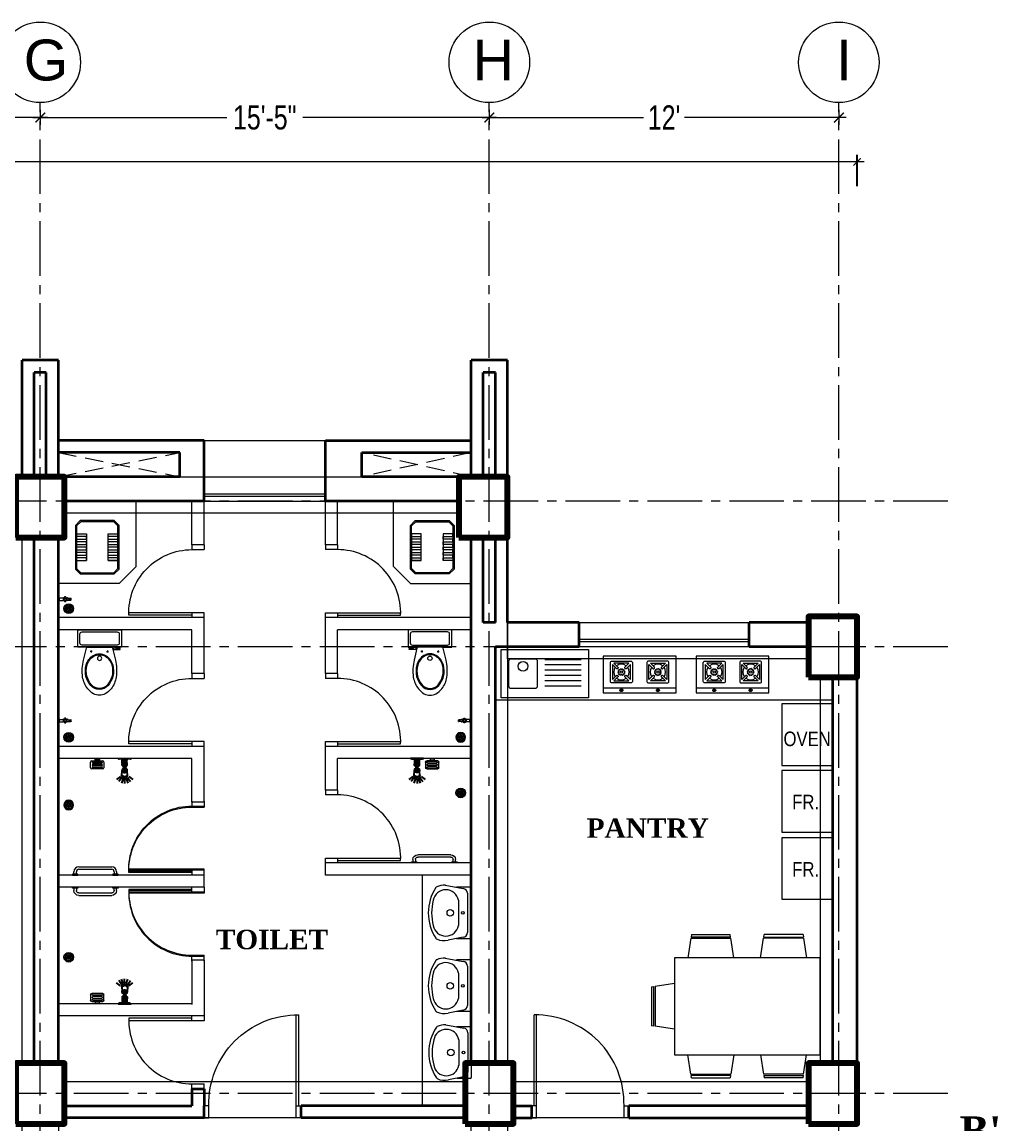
# Model space of a CAD drawing. Header units: feet. Extents: x 25261344 to 25389498, y 30010528 to 30074588.
# Drawn here: x 25381617.7 to 25382019.7, y 30072579.2 to 30073033 of the extents above; entities that cross this region are included whole.
import ezdxf

# ---------------------------------------------------------------- set-up
doc = ezdxf.new("R2010")
doc.units = ezdxf.units.FT
doc.header["$LTSCALE"] = 30
doc.header["$MEASUREMENT"] = 0
doc.header["$PDMODE"] = 32
doc.header["$PDSIZE"] = 15
doc.linetypes.add('CENTER2', pattern=[1.125, 0.75, -0.125, 0.125, -0.125])
doc.linetypes.add('HIDDEN', pattern=[0.375, 0.25, -0.125])
doc.layers.get('0').update_dxf_attribs({"lineweight": 5})
for name, color, linetype, lineweight in [('Column', 1, 'Continuous', 80), ('Dim-1', 7, 'Continuous', 9), ('Door', 32, 'Continuous', 5), ('FIX', 8, 'Continuous', 13), ('Furnitures', 251, 'Continuous', 9), ('GRADE BEAM', 2, 'Continuous', 20), ('grid text', 252, 'CENTER2', 9), ('line 2', 7, 'Continuous', 13), ('LINTEL', 4, 'HIDDEN', 0), ('s. Fixture', 118, 'Continuous', 9), ('TEXT', 7, 'Continuous', 18), ('TOLFIX', 8, 'Continuous', 5), ('WALL', 7, 'Continuous', 35), ('WIN', 142, 'Continuous', 20)]:
    doc.layers.add(name, color=color, linetype=linetype, lineweight=lineweight)
doc.styles.add('RomanS', font='swissl.ttf')
doc.styles.get("Standard").update_dxf_attribs({"font": 'timesbd.ttf'})
doc.styles.add('SWIS_LT', font='swisscl.ttf')
doc.dimstyles.new('dim-02', dxfattribs={"dimtxt": 8, "dimasz": 3, "dimexe": 3, "dimexo": 3, "dimgap": 2, "dimtad": 0, "dimdec": 0, "dimzin": 0, "dimdsep": 46, "dimlunit": 4, "dimtxsty": 'SWIS_LT', "dimblk": 'ARCHTICK', "dimcen": 2, "dimdle": 3, "dimclrd": 256, "dimclre": 256, "dimclrt": 256, "dimadec": 0, "dimazin": 0, "dimtfac": 1, "dimtdec": 0, "dimtix": 1, "dimtmove": 0, "dimatfit": 3, "dimfxl": 0, "dimfrac": 2, "dimtolj": 1, "dimtzin": 1, "dimlwd": -1, "dimarcsym": 0})

# ---------------------------------------------------------------- blocks, each defined once
blk = doc.blocks.new('FG')
at = {"layer": 'Door'}
for p, q in [((-2, -5), (-2, -42.39)), ((-1, -5), (-1, -42.39))]:
    blk.add_line(p, q, dxfattribs=at)
for points in [[(-40, 0), (-38, 0), (-38, -5), (-40, -5)], [(0, 0), (-2, 0), (-2, -5), (0, -5)]]:
    blk.add_lwpolyline(points, dxfattribs=at)
blk.add_arc((-1.44, -5.83), 36.57, 178.7054, 270.6905, dxfattribs=at)
blk = doc.blocks.new('burner 2')
blk.add_line((-15, -13), (15, -13))
at = {"linetype": 'Continuous'}
for p, q in [((-7.81, -13.71), (-7.43, -14.37)), ((-7.57, -13.63), (-7.19, -14.29)), ((7.19, -13.71), (7.57, -14.37)), ((7.43, -13.63), (7.81, -14.29))]:
    blk.add_line(p, q, dxfattribs=at)
blk.add_lwpolyline([(15, 0), (-15, 0), (-15, -15), (15, -15)], close=True)
for points in [[(-12, -10.39), (-12, -2.61, -0.414214), (-11.39, -2), (-3.61, -2, -0.414214), (-3, -2.61), (-3, -10.39, -0.414214), (-3.61, -11), (-11.39, -11, -0.414214)], [(-11.18, -3.4), (-11.18, -9.6), (-9.52, -7.94, -0.414214), (-9.06, -7.94), (-8.94, -8.06, -0.414214), (-8.94, -8.52), (-10.6, -10.18), (-4.4, -10.18), (-6.06, -8.52, -0.414214), (-6.06, -8.06), (-5.94, -7.94, -0.414214), (-5.48, -7.94), (-3.82, -9.6), (-3.82, -3.4), (-5.48, -5.06, -0.414214), (-5.94, -5.06), (-6.06, -4.94, -0.414214), (-6.06, -4.48), (-4.4, -2.82), (-10.6, -2.82), (-8.94, -4.48, -0.414214), (-8.94, -4.94), (-9.06, -5.06, -0.414214), (-9.52, -5.06)], [(12, -10.38), (12, -2.61, 0.414214), (11.39, -2), (3.61, -2, 0.414214), (3, -2.61), (3, -10.38, 0.414214), (3.61, -11), (11.39, -11, 0.414214)], [(11.18, -3.39), (11.18, -9.6), (9.52, -7.94, 0.414214), (9.06, -7.94), (8.94, -8.06, 0.414214), (8.94, -8.52), (10.6, -10.18), (4.4, -10.18), (6.06, -8.52, 0.414214), (6.06, -8.06), (5.94, -7.94, 0.414214), (5.48, -7.94), (3.82, -9.6), (3.82, -3.39), (5.48, -5.05, 0.414214), (5.94, -5.05), (6.06, -4.94, 0.414214), (6.06, -4.48), (4.4, -2.81), (10.6, -2.81), (8.94, -4.48, 0.414214), (8.94, -4.94), (9.06, -5.05, 0.414214), (9.52, -5.05)], [(-7.91, -5.14, -0.029973), (-7.74, -5.1, 0.921201), (-7.17, -5.12, -0.029973), (-7.01, -5.17, 0.921201), (-6.52, -5.47, -0.029973), (-6.41, -5.59, 0.921201), (-6.14, -6.09, -0.029973), (-6.1, -6.26, 0.921201), (-6.12, -6.83, -0.029973), (-6.17, -6.99, 0.921201), (-6.47, -7.48, -0.029973), (-6.59, -7.59, 0.921201), (-7.09, -7.86, -0.029973), (-7.26, -7.9, 0.921201), (-7.83, -7.88, -0.029973), (-7.99, -7.83, 0.921201), (-8.48, -7.53, -0.029973), (-8.59, -7.41, 0.921201), (-8.86, -6.91, -0.029973), (-8.9, -6.74, 0.921201), (-8.88, -6.17, -0.029973), (-8.83, -6.01, 0.921201), (-8.53, -5.52, -0.029973), (-8.41, -5.41, 0.921201)], [(7.91, -5.13, 0.029973), (7.74, -5.09, -0.921201), (7.17, -5.11, 0.029973), (7.01, -5.16, -0.921201), (6.52, -5.46, 0.029973), (6.41, -5.59, -0.921201), (6.14, -6.09, 0.029973), (6.1, -6.26, -0.921201), (6.12, -6.83, 0.029973), (6.17, -6.99, -0.921201), (6.47, -7.48, 0.029973), (6.59, -7.59, -0.921201), (7.09, -7.86, 0.029973), (7.26, -7.9, -0.921201), (7.83, -7.88, 0.029973), (7.99, -7.83, -0.921201), (8.48, -7.53, 0.029973), (8.59, -7.41, -0.921201), (8.86, -6.9, 0.029973), (8.9, -6.74, -0.921201), (8.88, -6.17, 0.029973), (8.83, -6, -0.921201), (8.53, -5.52, 0.029973), (8.41, -5.4, -0.921201)]]:
    blk.add_lwpolyline(points, format="xyb", close=True)
for centre in [(-7.51, -6.53), (7.51, -6.53)]:
    blk.add_circle(centre, 0.489)
for centre, start, end in [((-7.5, -6.5), 142.3105, 217.6895), ((-7.5, -6.5), 52.3105, 127.6895), ((-7.5, -6.5), 322.3105, 37.6895), ((7.5, -6.5), 142.3105, 217.6895), ((7.5, -6.5), 52.3105, 127.6895), ((7.5, -6.5), 322.3105, 37.6895), ((-7.5, -6.5), 232.3105, 307.6895), ((7.5, -6.5), 232.3105, 307.6895)]:
    blk.add_arc(centre, 3.21, start, end)
for centre, start_param, end_param in [((-7.5, -14), 4.85292, 5.389134), ((-7.5, -14), 1.711327, 2.247541), ((7.5, -14), 4.85292, 5.389134), ((7.5, -14), 1.711327, 2.247541)]:
    blk.add_ellipse(centre, major_axis=(-0.5, 0), ratio=0.75, start_param=start_param, end_param=end_param, dxfattribs=at)
for points in [[(-6.88, -14), (-6.88, -13.93), (-6.89, -13.87), (-6.95, -13.75), (-7, -13.69), (-7.18, -13.55), (-7.35, -13.49), (-7.7, -13.51), (-7.87, -13.57), (-8.05, -13.75), (-8.1, -13.83), (-8.13, -14), (-8.12, -14.08), (-8.07, -14.22), (-8.02, -14.28), (-7.85, -14.44), (-7.68, -14.5), (-7.36, -14.5), (-7.21, -14.46), (-6.98, -14.3), (-6.89, -14.18), (-6.88, -14.03), (-6.88, -14.01), (-6.88, -14)], [(8.13, -14), (8.13, -13.93), (8.11, -13.87), (8.05, -13.75), (8, -13.69), (7.82, -13.55), (7.65, -13.49), (7.3, -13.51), (7.13, -13.57), (6.95, -13.75), (6.9, -13.83), (6.87, -14), (6.88, -14.08), (6.93, -14.22), (6.98, -14.28), (7.15, -14.44), (7.32, -14.5), (7.64, -14.5), (7.79, -14.46), (8.02, -14.3), (8.11, -14.18), (8.12, -14.03), (8.13, -14.01), (8.13, -14)]]:
    blk.add_open_spline(points, degree=3, knots=[-3.141593, -3.141593, -3.141593, -3.141593, -2.769039, -2.769039, -2.396485, -2.396485, -1.526413, -1.526413, -0.65634, -0.65634, -0.143595, -0.143595, 0.278196, 0.278196, 0.699988, 0.699988, 1.559153, 1.559153, 2.309694, 2.309694, 3.060236, 3.060236, 3.141593, 3.141593, 3.141593, 3.141593], dxfattribs=at)
blk = doc.blocks.new('*U26')
at = {"layer": 's. Fixture', "linetype": 'Continuous'}
blk.add_lwpolyline([(0, 36), (20, 36), (20, 0), (0, 0)], close=True, dxfattribs=at)
blk.add_lwpolyline([(15, 33), (5, 33, 0.414214), (4, 32), (4, 22, 0.414214), (5, 21), (15, 21, 0.414214), (16, 22), (16, 32, 0.414214)], format="xyb", close=True, dxfattribs=at)
for points in [[(5, 18), (5, 3)], [(7.2, 18), (7.2, 3)], [(9.4, 18), (9.4, 3)], [(11.6, 18), (11.6, 3)], [(13.8, 18), (13.8, 3)], [(15.8, 18), (15.8, 3)]]:
    blk.add_lwpolyline(points, dxfattribs=at)
blk.add_circle((13.04, 27), 2, dxfattribs=at)
blk = doc.blocks.new('tt')
at = {"linetype": 'Continuous'}
for p, q in [((-11.87, 23.33), (-13.12, 15.33)), ((-11.87, 23.33), (4.6, 23.33)), ((-11.64, 24.83), (-11.8, 23.83)), ((4.52, 23.83), (-11.79, 23.83)), ((-11.64, 24.83), (4.36, 24.83)), ((4.52, 23.83), (4.36, 24.83)), ((5.85, 15.33), (4.6, 23.33)), ((16.88, 15.33), (18.13, 23.33)), ((34.6, 23.33), (18.13, 23.33)), ((18.21, 23.83), (18.37, 24.83)), ((18.21, 23.83), (34.52, 23.83)), ((34.37, 24.83), (18.37, 24.83)), ((34.37, 24.83), (34.52, 23.83)), ((34.6, 23.33), (35.85, 15.33)), ((-18.64, -24.67), (-18.64, 15.33)), ((-18.64, 15.33), (41.36, 15.33)), ((41.36, 15.33), (41.36, -24.67)), ((49.36, 3.57), (41.36, 4.82)), ((49.36, 3.56), (49.36, -12.91)), ((50.86, 3.33), (49.86, 3.49)), ((49.86, -12.83), (49.86, 3.48)), ((50.86, 3.33), (50.86, -12.67)), ((41.36, -14.15), (49.36, -12.9)), ((49.86, -12.83), (50.86, -12.67)), ((41.36, -24.67), (-18.64, -24.67)), ((-11.87, -32.67), (-13.12, -24.67)), ((5.85, -24.67), (4.6, -32.67)), ((16.88, -24.67), (18.13, -32.67)), ((34.6, -32.67), (35.85, -24.67)), ((-11.87, -32.67), (4.6, -32.67)), ((-11.64, -34.17), (-11.79, -33.17)), ((4.52, -33.17), (-11.79, -33.17)), ((-11.64, -34.17), (4.36, -34.17)), ((4.52, -33.17), (4.36, -34.17)), ((34.59, -32.67), (18.12, -32.67)), ((18.2, -33.17), (34.52, -33.17)), ((18.21, -33.17), (18.36, -34.17)), ((34.36, -34.17), (18.36, -34.17)), ((34.36, -34.17), (34.52, -33.17))]:
    blk.add_line(p, q, dxfattribs=at)
blk = doc.blocks.new('WB2')
at = {"layer": 's. Fixture'}
for p, q in [((-10.05, 3.11), (-11.22, 9.39)), ((11.43, 10.5), (10.05, 3.11)), ((-10.63, 0.39), (-10.63, 5.85)), ((5.22, 5.12), (-5.22, 5.12)), ((10.63, 0.39), (10.63, 5.92)), ((10.24, 0), (-10.24, 0)), ((8.1, 1.38), (-8.1, 1.38))]:
    blk.add_line(p, q, dxfattribs=at)
for centre, radius in [((0, 8.46), 1.34), ((0, 3.25), 0.551)]:
    blk.add_circle(centre, radius, dxfattribs=at)
for centre, radius, start, end in [((-4.64, 11.07), 6.8, 153.7061, 194.3029), ((-10.02, 13.73), 0.787, 123.353, 153.7061), ((-10.02, 13.73), 0.787, 123.353, 153.7061), ((0, -1.5), 19.02, 56.7113, 123.353), ((-4.3, 10.29), 5.25, 100.0676, 259.9324), ((0, -3.95), 20.09, 74.9524, 105.0476), ((4.3, 10.29), 5.25, 280.0676, 79.9324), ((10.01, 13.74), 0.787, 23.6126, 56.7113), ((3.03, 10.69), 8.4, 358.6686, 23.6126), ((-10.24, 0.39), 0.394, 180, 270), ((-8.1, 3.35), 1.97, 186.9214, 270), ((8.1, 3.35), 1.97, 270, 353.0786), ((10.24, 0.39), 0.394, 270, 0)]:
    blk.add_arc(centre, radius, start, end, dxfattribs=at)
blk = doc.blocks.new('GUTTER')
at = {"layer": 's. Fixture'}
for centre, radius in [((0, 0), 2), ((-1.48, 0), 0.2), ((-1.32, 0.55), 0.2), ((-1.05, 1.05), 0.2), ((-0.73, 0), 0.2), ((-0.59, 1.36), 0.2), ((-0.52, 0.52), 0.2), ((0, 1.48), 0.2), ((0, 0.73), 0.2), ((0, 0), 0.2), ((0.52, 0.52), 0.2), ((0.59, 1.36), 0.2), ((0.73, 0), 0.2), ((1.05, 1.05), 0.2), ((1.32, 0.55), 0.2), ((1.48, 0), 0.2), ((-1.37, -0.56), 0.2), ((-1.05, -1.05), 0.2), ((-1.05, -1.05), 0.2), ((-0.56, -1.4), 0.2), ((-0.52, -0.52), 0.2), ((0, -0.73), 0.2), ((0, -1.48), 0.2), ((0.52, -0.52), 0.2), ((0.57, -1.37), 0.2), ((1.05, -1.05), 0.2), ((1.37, -0.56), 0.2)]:
    blk.add_circle(centre, radius, dxfattribs=at)
blk = doc.blocks.new('Pan')
at = {"layer": 's. Fixture'}
for points in [[(-30, 7), (-30, -7), (-28, -9), (-10, -9), (-8, -7), (-8, 7), (-10, 9), (-28, 9), (-30, 7)], [(-29.5, 6.79), (-29.5, -6.79), (-27.79, -8.5), (-10.21, -8.5), (-8.5, -6.79), (-8.5, 6.79), (-10.21, 8.5), (-27.79, 8.5), (-29.5, 6.79)], [(-24.5, 8.5), (-24.5, 4.5), (-23.4, 4.5), (-23.4, 8.5), (-22.3, 8.5), (-22.3, 4.5), (-21.2, 4.5), (-21.2, 8.5), (-20.1, 8.5), (-20.1, 4.5), (-19, 4.5), (-19, 8.5), (-17.9, 8.5), (-17.9, 4.5), (-16.8, 4.5), (-16.8, 8.5), (-15.7, 8.5), (-15.7, 4.5), (-14.6, 4.5), (-14.6, 8.5), (-13.5, 8.5), (-13.5, 4.5), (-24.5, 4.5)], [(-24.5, -4.5), (-24.5, -8.5), (-23.4, -8.5), (-23.4, -4.5), (-22.3, -4.5), (-22.3, -8.5), (-21.2, -8.5), (-21.2, -4.5), (-20.1, -4.5), (-20.1, -8.5), (-19, -8.5), (-19, -4.5), (-17.9, -4.5), (-17.9, -8.5), (-16.8, -8.5), (-16.8, -4.5), (-15.7, -4.5), (-15.7, -8.5), (-14.6, -8.5), (-14.6, -4.5), (-13.5, -4.5), (-13.5, -8.5), (-24.5, -8.5), (-24.5, -4.5), (-13.5, -4.5)]]:
    blk.add_lwpolyline(points, dxfattribs=at)
blk = doc.blocks.new('Shower')
at = {"layer": 's. Fixture', "lineweight": -3}
for p, q in [((-3.5, 0), (1.22, 0)), ((-1.72, 0), (-1.72, -0.12)), ((0, 0), (0, -0.12)), ((1.22, 0), (1.77, 0)), ((-2.28, -0.21), (-3.16, -0.21)), ((-1.59, -0.21), (-2.28, -0.21)), ((-2.2, -0.31), (-1.85, -0.31)), ((-1.85, -0.31), (-1.45, -0.31)), ((-1.85, -1.77), (-1.85, -0.31)), ((-1.85, -1.84), (-1.85, -1.77)), ((-1.85, -1.77), (-1.25, -1.77)), ((-1.84, -1.85), (-1.25, -1.85)), ((-1.84, -2.09), (-1.68, -2.09)), ((-1.84, -2.85), (-1.84, -2.09)), ((-1.77, -4.45), (-1.77, -4.66)), ((-1.72, -0.12), (-1.35, -0.39)), ((-1.72, -0.12), (-0.86, -0.12)), ((-1.68, -2.09), (-1.25, -2.09)), ((-1.68, -3.01), (-1.64, -3.01)), ((-1.64, -3.01), (-1.64, -3.04)), ((-1.64, -3.01), (-1.25, -3.01)), ((-1.35, -0.39), (-1.25, -0.39)), ((-1.25, -3.24), (-1.25, -0.39)), ((-1.25, -0.39), (-0.86, -0.39)), ((-1.25, -4.01), (-1.25, -3.24)), ((-1.25, -4.48), (-1.25, -4.01)), ((0, -0.12), (-0.86, -0.12)), ((-0.47, -0.39), (-0.86, -0.39)), ((-0.47, -3.24), (-0.47, -0.39)), ((-0.37, -0.39), (-0.47, -0.39)), ((-0.47, -1.77), (0.11, -1.77)), ((-0.47, -1.85), (0.1, -1.85)), ((-0.47, -2.09), (-0.05, -2.09)), ((-0.47, -3.01), (-0.08, -3.01)), ((-0.47, -4.01), (-0.47, -3.24)), ((-0.47, -4.48), (-0.47, -4.01)), ((0, -0.12), (-0.37, -0.39)), ((-0.27, -0.31), (0.11, -0.31)), ((0.41, -0.21), (-0.13, -0.21)), ((-0.08, -3.01), (-0.04, -3.01)), ((-0.08, -3.01), (-0.08, -3.04)), ((-0.05, -2.09), (0.12, -2.09)), ((0.06, -4.45), (0.06, -4.65)), ((0.11, -0.31), (0.32, -0.31)), ((0.11, -1.77), (0.11, -0.31)), ((0.11, -1.84), (0.11, -1.77)), ((0.12, -2.17), (0.12, -2.09)), ((0.12, -2.88), (0.12, -2.17)), ((1.4, -0.21), (0.41, -0.21)), ((-2.54, -7.39), (-4.23, -8.62)), ((-2.08, -7.85), (-3.31, -9.54)), ((-1.5, -8.15), (-2.15, -10.13)), ((-2.01, -7.13), (-1.91, -4.96)), ((-1.89, -6.82), (-1.85, -7.32)), ((-1.85, -7.32), (-1.85, -7.32)), ((-1.77, -4.66), (-1.77, -5)), ((-1.59, -7.02), (-1.63, -7.52)), ((-1.33, -7.17), (-1.29, -7.67)), ((-1.29, -7.67), (-1.3, -7.67)), ((-0.99, -7.21), (-1.03, -7.72)), ((-0.86, -8.25), (-0.86, -10.33)), ((-0.72, -7.21), (-0.68, -7.73)), ((-0.4, -7.17), (-0.44, -7.68)), ((-0.22, -8.15), (0.43, -10.13)), ((-0.13, -7.05), (-0.1, -7.55)), ((0.06, -4.65), (0.06, -5)), ((0.16, -6.87), (0.12, -7.37)), ((0.12, -7.37), (0.12, -7.37)), ((0.29, -7.13), (0.2, -4.97)), ((0.37, -7.85), (1.59, -9.54)), ((0.83, -7.39), (2.51, -8.62))]:
    blk.add_line(p, q, dxfattribs=at)
for centre, radius, start, end in [((1.4, 0.21), 0.424, 269.7894, 330.4363), ((-3.16, 0.18), 0.391, 206.7437, 270), ((-2.06, -0.1), 0.253, 206.2578, 236.1066), ((-1.83, -1.84), 0.0117, 180, 236.0865), ((-2.04, -2.15), 0.364, 9.6802, 56.0865), ((-1.68, -2.85), 0.156, 180, 270), ((-1.5, -4.45), 0.274, 142.1754, 180), ((-1.5, -4.45), 0.274, 180, 217.8246), ((-1.2, -4.69), 0.66, 118.0812, 142.1754), ((-1.52, -3.04), 0.117, 180, 250.7376), ((-0.86, -1.14), 2.13, 250.7376, 259.4333), ((-0.99, -5.07), 1.09, 103.627, 118.0812), ((-1.04, -4.48), 0.208, 180, 209.7406), ((-0.68, -4.48), 0.208, 330.2594, 360), ((-0.86, -1.14), 2.13, 280.5667, 289.2624), ((-0.73, -5.07), 1.09, 61.9188, 76.373), ((-0.52, -4.69), 0.66, 37.8246, 61.9188), ((-0.2, -3.04), 0.117, 289.2624, 0), ((0.31, -2.15), 0.364, 123.9135, 170.3198), ((-0.04, -2.85), 0.156, 270, 341.5099), ((-0.22, -4.45), 0.274, 0, 37.8246), ((-0.22, -4.45), 0.274, 322.1754, 360), ((0.1, -1.84), 0.0117, 303.9135, 0), ((0.18, -0.1), 0.253, 303.8689, 333.6604), ((-1.47, -7.13), 0.541, 177.3458, 180), ((-1.47, -7.13), 0.541, 180, 211.362), ((-1.45, -6.95), 0.541, 177.3458, 180), ((-1.45, -6.95), 0.541, 180, 211.362), ((-1.18, -6.95), 0.883, 211.362, 235.7998), ((-1.42, -5.01), 0.491, 148.4997, 174.723), ((-1.42, -5.01), 0.491, 174.723, 180), ((-1.42, -5.01), 0.491, 180, 211.5003), ((-1.16, -6.77), 0.883, 211.362, 217.9196), ((-1.15, -5.17), 0.808, 140.6316, 148.4997), ((-1.15, -4.84), 0.808, 211.5003, 235.9442), ((-1.5, -4.55), 0.274, 180, 217.8246), ((-1.5, -5), 0.274, 180, 217.8246), ((-1.2, -4.22), 0.66, 217.8246, 241.9188), ((-1.2, -4.31), 0.66, 217.8246, 241.9188), ((-1.2, -4.76), 0.66, 217.8246, 241.9188), ((-0.98, -6.67), 1.22, 235.7998, 254.278), ((-0.96, -6.49), 1.22, 236.9875, 254.278), ((-0.97, -4.58), 1.12, 235.9442, 254.3589), ((-0.99, -3.83), 1.09, 241.9188, 257.5382), ((-0.99, -3.93), 1.09, 241.9188, 257.5382), ((-0.99, -4.38), 1.09, 241.9188, 257.5382), ((-0.86, -6.22), 1.69, 254.278, 270), ((-0.86, -4.17), 1.55, 254.3589, 270), ((-0.86, -3.23), 1.71, 257.5382, 270), ((-0.86, -3.33), 1.71, 257.5382, 270), ((-0.86, -3.78), 1.71, 257.5382, 270), ((-0.95, -4.43), 0.309, 209.7406, 234.0579), ((-0.9, -4.35), 0.407, 234.0579, 253.2847), ((-0.84, -5.88), 1.85, 264.0227, 270.0002), ((-0.86, -4.23), 0.537, 253.2847, 270), ((-0.86, -4.23), 0.537, 270, 286.7153), ((-0.86, -3.23), 1.71, 270, 282.4618), ((-0.86, -3.33), 1.71, 270, 282.4618), ((-0.86, -3.78), 1.71, 270, 282.4618), ((-0.86, -4.17), 1.55, 270, 285.6411), ((-0.86, -6.22), 1.69, 270, 285.722), ((-0.84, -5.69), 2.05, 269.9998, 274.4391), ((-0.82, -4.35), 0.407, 286.7153, 305.9421), ((-0.76, -4.43), 0.309, 305.9421, 330.2594), ((-0.73, -3.83), 1.09, 282.4618, 298.0812), ((-0.73, -3.93), 1.09, 282.4618, 298.0812), ((-0.73, -4.38), 1.09, 282.4618, 298.0812), ((-0.74, -4.58), 1.12, 285.6411, 304.0558), ((-1.01, -4.53), 3.2, 280.3924, 281.3547), ((-0.73, -6.67), 1.22, 285.722, 304.2002), ((-0.71, -6.49), 1.22, 285.722, 300.4038), ((-0.52, -4.22), 0.66, 298.0812, 322.1754), ((-0.52, -4.31), 0.66, 298.0812, 322.1754), ((-0.52, -4.76), 0.66, 298.0812, 322.1754), ((-0.56, -4.84), 0.808, 304.0558, 328.4997), ((-0.54, -6.95), 0.883, 304.2002, 328.638), ((-0.22, -4.55), 0.274, 322.1754, 360), ((-0.22, -5), 0.274, 322.1754, 360), ((-0.56, -5.17), 0.808, 31.5003, 39.985), ((-0.52, -6.77), 0.883, 317.0839, 328.638), ((-0.29, -5.01), 0.491, 360, 31.5003), ((-0.29, -5.01), 0.491, 328.4997, 0), ((-0.25, -7.13), 0.541, 328.638, 360), ((-0.23, -6.95), 0.541, 328.638, 344.2577), ((-0.25, -7.13), 0.541, 0, 4.9774)]:
    blk.add_arc(centre, radius, start, end, dxfattribs=at)
blk = doc.blocks.new('door')
at = {"layer": 'Door'}
for p, q in [((-2, 5), (-2, 31)), ((-1, 5), (-1, 30.98))]:
    blk.add_line(p, q, dxfattribs=at)
at = {"layer": 'Door', "ltscale": 10}
for p, q in [((-30, 5), (-28, 5)), ((-28, 5), (-28, 0)), ((-30, 0), (-28, 0))]:
    blk.add_line(p, q, dxfattribs=at)
at = {"layer": 'Door'}
blk.add_lwpolyline([(0, 0), (-2, 0), (-2, 5), (0, 5)], dxfattribs=at)
at = {"layer": 'TOLFIX', "ltscale": 10}
blk.add_arc((-2, 5), 26, 87.7958, 180, dxfattribs=at)
blk = doc.blocks.new('*U27')
at = {"layer": 's. Fixture'}
for p, q in [((-1.79, -0.77), (-1.79, 0)), ((-1.79, 0), (0, 0)), ((0, 0), (0, -0.77)), ((-3.65, -3.57), (-3.65, -1.27)), ((-3.15, -0.77), (1.35, -0.77)), ((1.35, -4.07), (-3.15, -4.07)), ((-2.73, -1.09), (0.93, -1.09)), ((0.93, -1.67), (-2.73, -1.67)), ((-2.73, -2.14), (0.93, -2.14)), ((0.93, -2.72), (-2.73, -2.72)), ((-2.73, -3.19), (0.93, -3.19)), ((0.93, -3.77), (-2.73, -3.77)), ((0, -0.77), (-1.79, -0.77)), ((1.85, -1.27), (1.85, -3.57))]:
    blk.add_line(p, q, dxfattribs=at)
for centre, radius, start, end in [((-3.15, -1.27), 0.5, 90, 180), ((-3.15, -3.57), 0.5, 180, 270), ((-2.73, -1.38), 0.29, 90, 270), ((-2.73, -2.43), 0.29, 90, 270), ((-2.73, -3.48), 0.29, 90, 270), ((0.93, -1.38), 0.29, 270, 90), ((0.93, -2.43), 0.29, 270, 90), ((0.93, -3.48), 0.29, 270, 90), ((1.35, -1.27), 0.5, 0, 90), ((1.35, -3.57), 0.5, 270, 0)]:
    blk.add_arc(centre, radius, start, end, dxfattribs=at)
blk = doc.blocks.new('*U28')
at = {"layer": 's. Fixture'}
for p, q in [((0, 0.43), (-2.16, 0.43)), ((-2.16, 0.43), (-2.16, 0)), ((-2.16, 0), (0, 0)), ((-1.58, 0.43), (-1.58, 1.38)), ((-0.58, 0.43), (-0.58, 1.38)), ((0, 0), (0, 0.43)), ((0.42, 3.38), (14, 3.38)), ((0.42, 2.38), (14, 2.38)), ((16.58, 0.43), (14.42, 0.43)), ((14.42, 0.43), (14.42, 0)), ((14.42, 0), (16.58, 0)), ((15, 1.38), (15, 0.43)), ((16, 1.38), (16, 0.43)), ((16.58, 0), (16.58, 0.43))]:
    blk.add_line(p, q, dxfattribs=at)
for centre, radius, start, end in [((0.42, 1.38), 2, 90, 180), ((0.42, 1.38), 1, 90, 180), ((14, 1.38), 2, 0, 90), ((14, 1.38), 1, 0, 90)]:
    blk.add_arc(centre, radius, start, end, dxfattribs=at)
blk = doc.blocks.new('Tap')
at = {"layer": 's. Fixture'}
h = blk.add_hatch(color=256, dxfattribs=at)
h.paths.add_polyline_path([(-0.56, -2.79, 1), (0.55, -2.79, 1)])
h.paths.add_polyline_path([(0.41, -2.79, -1), (-0.42, -2.79, -1)], flags=16)
for p, q in [((0, -0.25), (0, 0)), ((-0.5, -0.5), (-0.5, -1.96)), ((-0.36, -4.04), (-0.36, -5.09)), ((-0.36, -4.43), (0.35, -4.43)), ((0.36, -4.04), (0.36, -5.09)), ((0.5, -0.5), (0.5, -1.96)), ((-0.36, -4.6), (0.36, -4.6)), ((-0.36, -4.6), (0.36, -4.6)), ((-0.36, -4.73), (0.36, -4.73)), ((-0.36, -4.86), (0.36, -4.86)), ((-0.36, -4.86), (0.36, -4.86)), ((-0.36, -4.99), (0.36, -4.99)), ((-0.35, -5.12), (0.35, -5.12)), ((-0.35, -5.12), (0.35, -5.12)), ((-0.29, -5.25), (0.29, -5.25))]:
    blk.add_line(p, q, dxfattribs=at)
blk.add_lwpolyline([(0.97, -2.54), (0.72, -2.6, 0.131281), (0.53, -2.26), (0.71, -2.09), (0.71, -2.08), (0.26, -1.82), (0.25, -1.82), (0.19, -2.06, 0.129161), (-0.19, -2.06), (-0.26, -1.82), (-0.26, -1.82), (-0.71, -2.08), (-0.53, -2.26, 0.131793), (-0.73, -2.59), (-0.97, -2.53), (-0.97, -3.05), (-0.73, -2.98, 0.131959), (-0.53, -3.32), (-0.71, -3.49), (-0.26, -3.75), (-0.2, -3.51, 0.131818), (0.19, -3.51), (0.26, -3.75), (0.71, -3.49), (0.71, -3.49), (0.53, -3.32, 0.132548), (0.72, -2.98), (0.97, -3.04)], format="xyb", dxfattribs=at)
blk.add_lwpolyline([(0.75, -0.25), (-0.75, -0.25), (-0.75, -0.38, 0.414214), (-0.62, -0.5), (0.62, -0.5, 0.414214), (0.75, -0.38)], format="xyb", close=True, dxfattribs=at)
blk.add_lwpolyline([(0.97, -3.04), (0.97, -2.54)], dxfattribs=at)
for radius in [0.555, 0.415]:
    blk.add_circle((0, -2.79), radius, dxfattribs=at)
for points in [[(-0.36, -4.04), (-0.45, -3.89), (-0.5, -3.62)], [(0.36, -4.04), (0.46, -3.88), (0.5, -3.62)], [(-0.29, -5.25), (-0.33, -5.18), (-0.36, -5.09)], [(0.29, -5.25), (0.33, -5.18), (0.36, -5.09)]]:
    blk.add_spline(points, degree=3, dxfattribs=at)
blk = doc.blocks.new('*U29')
at = {"layer": 's. Fixture'}
for p, q in [((-1.79, -0.77), (-1.79, 0)), ((-1.79, 0), (0, 0)), ((0, 0), (0, -0.77)), ((-3.65, -3.57), (-3.65, -1.27)), ((-3.15, -0.77), (1.35, -0.77)), ((1.35, -4.07), (-3.15, -4.07)), ((-2.73, -1.09), (0.93, -1.09)), ((0.93, -1.67), (-2.73, -1.67)), ((-2.73, -2.14), (0.93, -2.14)), ((0.93, -2.72), (-2.73, -2.72)), ((-2.73, -3.19), (0.93, -3.19)), ((0.93, -3.77), (-2.73, -3.77)), ((0, -0.77), (-1.79, -0.77)), ((1.85, -1.27), (1.85, -3.57))]:
    blk.add_line(p, q, dxfattribs=at)
for centre, radius, start, end in [((-3.15, -1.27), 0.5, 90, 180), ((-3.15, -3.57), 0.5, 180, 270), ((-2.73, -1.38), 0.29, 90, 270), ((-2.73, -2.43), 0.29, 90, 270), ((-2.73, -3.48), 0.29, 90, 270), ((0.93, -1.38), 0.29, 270, 90), ((0.93, -2.43), 0.29, 270, 90), ((0.93, -3.48), 0.29, 270, 90), ((1.35, -1.27), 0.5, 0, 90), ((1.35, -3.57), 0.5, 270, 0)]:
    blk.add_arc(centre, radius, start, end, dxfattribs=at)
blk = doc.blocks.new('*U30')
at = {"layer": 's. Fixture'}
for p, q in [((0, 0.43), (-2.16, 0.43)), ((-2.16, 0.43), (-2.16, 0)), ((-2.16, 0), (0, 0)), ((-1.58, 0.43), (-1.58, 1.38)), ((-0.58, 0.43), (-0.58, 1.38)), ((0, 0), (0, 0.43)), ((0.42, 3.38), (14, 3.38)), ((0.42, 2.38), (14, 2.38)), ((16.58, 0.43), (14.42, 0.43)), ((14.42, 0.43), (14.42, 0)), ((14.42, 0), (16.58, 0)), ((15, 1.38), (15, 0.43)), ((16, 1.38), (16, 0.43)), ((16.58, 0), (16.58, 0.43))]:
    blk.add_line(p, q, dxfattribs=at)
for centre, radius, start, end in [((0.42, 1.38), 2, 90, 180), ((0.42, 1.38), 1, 90, 180), ((14, 1.38), 2, 0, 90), ((14, 1.38), 1, 0, 90)]:
    blk.add_arc(centre, radius, start, end, dxfattribs=at)
blk = doc.blocks.new('*U31')
at = {"layer": 's. Fixture'}
for p, q in [((-1.79, -0.77), (-1.79, 0)), ((-1.79, 0), (0, 0)), ((0, 0), (0, -0.77)), ((-3.65, -3.57), (-3.65, -1.27)), ((-3.15, -0.77), (1.35, -0.77)), ((1.35, -4.07), (-3.15, -4.07)), ((-2.73, -1.09), (0.93, -1.09)), ((0.93, -1.67), (-2.73, -1.67)), ((-2.73, -2.14), (0.93, -2.14)), ((0.93, -2.72), (-2.73, -2.72)), ((-2.73, -3.19), (0.93, -3.19)), ((0.93, -3.77), (-2.73, -3.77)), ((0, -0.77), (-1.79, -0.77)), ((1.85, -1.27), (1.85, -3.57))]:
    blk.add_line(p, q, dxfattribs=at)
for centre, radius, start, end in [((-3.15, -1.27), 0.5, 90, 180), ((-3.15, -3.57), 0.5, 180, 270), ((-2.73, -1.38), 0.29, 90, 270), ((-2.73, -2.43), 0.29, 90, 270), ((-2.73, -3.48), 0.29, 90, 270), ((0.93, -1.38), 0.29, 270, 90), ((0.93, -2.43), 0.29, 270, 90), ((0.93, -3.48), 0.29, 270, 90), ((1.35, -1.27), 0.5, 0, 90), ((1.35, -3.57), 0.5, 270, 0)]:
    blk.add_arc(centre, radius, start, end, dxfattribs=at)
blk = doc.blocks.new('*U32')
at = {"layer": 's. Fixture'}
for p, q in [((0, 0.43), (-2.16, 0.43)), ((-2.16, 0.43), (-2.16, 0)), ((-2.16, 0), (0, 0)), ((-1.58, 0.43), (-1.58, 1.38)), ((-0.58, 0.43), (-0.58, 1.38)), ((0, 0), (0, 0.43)), ((0.42, 3.38), (14, 3.38)), ((0.42, 2.38), (14, 2.38)), ((16.58, 0.43), (14.42, 0.43)), ((14.42, 0.43), (14.42, 0)), ((14.42, 0), (16.58, 0)), ((15, 1.38), (15, 0.43)), ((16, 1.38), (16, 0.43)), ((16.58, 0), (16.58, 0.43))]:
    blk.add_line(p, q, dxfattribs=at)
for centre, radius, start, end in [((0.42, 1.38), 2, 90, 180), ((0.42, 1.38), 1, 90, 180), ((14, 1.38), 2, 0, 90), ((14, 1.38), 1, 0, 90)]:
    blk.add_arc(centre, radius, start, end, dxfattribs=at)
blk = doc.blocks.new('com')
for p, q in [((-12.44, 8.54), (-12.44, 9.36)), ((-5.68, 8.54), (-5.68, 9.36)), ((-17.1, 5.4), (-17.1, 1.8)), ((-12.04, 8.95), (-12.85, 8.95)), ((-6.09, 8.95), (-5.27, 8.95)), ((-3.15, 8.1), (-0.45, 8.1)), ((-3.15, 7.2), (-3.15, 8.1)), ((-0.45, 7.65), (-2.25, 7.65)), ((-2.25, 7.65), (-2.25, 7.2)), ((-0.45, 8.1), (-0.45, 7.65))]:
    blk.add_line(p, q)
for points in [[(-4.02, 7.2, 0.356028), (-3.62, 7.53), (-2.48, 12.48, 0.088113), (-2.14, 19.51, 0.124068), (-4.24, 24.29, 0.086475), (-6.64, 26.34, 0.130408), (-9.06, 26.93, 0.130408), (-11.48, 26.34, 0.086475), (-13.88, 24.29, 0.124068), (-15.99, 19.51, 0.088113), (-15.65, 12.48), (-14.38, 7.53, 0.356028), (-13.98, 7.2)], [(-9.06, 24.57, 0.221073), (-12.62, 22.94, 0.102493), (-14.61, 19.19, 0.121565), (-14.52, 14.5, 0.187395), (-11.59, 10.55, 0.126952), (-9.06, 9.89, 0.126952), (-6.54, 10.55, 0.187395), (-3.6, 14.5, 0.121565), (-3.52, 19.19, 0.102493), (-5.5, 22.94, 0.221073)], [(-9.06, 24.19, 0.221037), (-12.34, 22.7, 0.102141), (-14.24, 19.09, 0.121234), (-14.16, 14.6, 0.1869), (-11.4, 10.87, 0.126397), (-9.06, 10.27, 0.126398), (-6.73, 10.87, 0.1869), (-3.96, 14.6, 0.121234), (-3.88, 19.09, 0.102141), (-5.79, 22.7, 0.221037)]]:
    blk.add_lwpolyline(points, format="xyb", close=True)
for points in [[(-13.98, 7.2), (-18, 7.2), (-18, 0), (0, 0), (0, 7.2), (-4.01, 7.2)], [(-1.8, 6.3), (-16.2, 6.3)], [(-0.9, 1.8), (-0.9, 5.4)], [(-16.2, 0.9), (-1.8, 0.9)]]:
    blk.add_lwpolyline(points)
blk.add_circle((-9, 11.75), 0.9)
for centre, start, end in [((-16.31, 5.51), 81.8701, 188.1303), ((-1.69, 5.51), 351.8701, 98.1303), ((-16.31, 1.69), 171.8701, 278.1303), ((-1.69, 1.69), 261.8701, 8.1303)]:
    blk.add_arc(centre, 0.795, start, end)
blk = doc.blocks.new('_ArchTick')
at = {"color": 0, "linetype": 'ByBlock', "const_width": 0.15}
blk.add_lwpolyline([(-0.5, -0.5), (0.5, 0.5)], dxfattribs=at)
blk = doc.blocks.new('*D126')
for p, q in [((25360528.96, 30072993.65), (25360608.77, 30072993.65)), ((25360719.96, 30072993.65), (25360640.14, 30072993.65))]:
    blk.add_line(p, q)
at = {"lineweight": -2}
for p, q in [((25360531.96, 30072996.78), (25360531.96, 30072990.65)), ((25360716.96, 30072996.78), (25360716.96, 30072990.65))]:
    blk.add_line(p, q, dxfattribs=at)
at = {"layer": 'Defpoints', "color": 0}
for p in [(25360531.96, 30072999.78), (25360716.96, 30072999.78), (25360716.96, 30072993.65)]:
    blk.add_point(p, dxfattribs=at)
at = {"xscale": 4, "yscale": 4, "zscale": 4, "rotation": 180}
blk.add_blockref('_ArchTick', (25360531.96, 30072993.65), dxfattribs=at)
at = {"xscale": 4, "yscale": 4, "zscale": 4}
blk.add_blockref('_ArchTick', (25360716.96, 30072993.65), dxfattribs=at)
at = {"insert": (25360624.46, 30072993.65), "char_height": 10, "attachment_point": 5, "style": 'SWIS_LT'}
blk.add_mtext('\\A1;15\'-5"', dxfattribs=at)
blk = doc.blocks.new('*D127')
for p, q in [((25360713.96, 30072993.65), (25360793.77, 30072993.65)), ((25360904.96, 30072993.65), (25360825.14, 30072993.65))]:
    blk.add_line(p, q)
at = {"lineweight": -2}
for p, q in [((25360716.96, 30072996.78), (25360716.96, 30072990.65)), ((25360901.96, 30072996.78), (25360901.96, 30072990.65))]:
    blk.add_line(p, q, dxfattribs=at)
at = {"layer": 'Defpoints', "color": 0}
for p in [(25360716.96, 30072999.78), (25360901.96, 30072999.78), (25360901.96, 30072993.65)]:
    blk.add_point(p, dxfattribs=at)
at = {"xscale": 4, "yscale": 4, "zscale": 4, "rotation": 180}
blk.add_blockref('_ArchTick', (25360716.96, 30072993.65), dxfattribs=at)
at = {"xscale": 4, "yscale": 4, "zscale": 4}
blk.add_blockref('_ArchTick', (25360901.96, 30072993.65), dxfattribs=at)
at = {"insert": (25360809.46, 30072993.65), "char_height": 10, "attachment_point": 5, "style": 'SWIS_LT'}
blk.add_mtext('\\A1;15\'-5"', dxfattribs=at)
blk = doc.blocks.new('*D128')
for p, q in [((25360898.96, 30072993.65), (25360965.54, 30072993.65)), ((25361048.96, 30072993.65), (25360982.37, 30072993.65))]:
    blk.add_line(p, q)
at = {"lineweight": -2}
for p, q in [((25360901.96, 30072996.78), (25360901.96, 30072990.65)), ((25361045.96, 30072996.78), (25361045.96, 30072990.65))]:
    blk.add_line(p, q, dxfattribs=at)
at = {"layer": 'Defpoints', "color": 0}
for p in [(25360901.96, 30072999.78), (25361045.96, 30072999.78), (25361045.96, 30072993.65)]:
    blk.add_point(p, dxfattribs=at)
at = {"xscale": 4, "yscale": 4, "zscale": 4, "rotation": 180}
blk.add_blockref('_ArchTick', (25360901.96, 30072993.65), dxfattribs=at)
at = {"xscale": 4, "yscale": 4, "zscale": 4}
blk.add_blockref('_ArchTick', (25361045.96, 30072993.65), dxfattribs=at)
at = {"insert": (25360973.96, 30072993.65), "char_height": 10, "attachment_point": 5, "style": 'SWIS_LT'}
blk.add_mtext("\\A1;12'", dxfattribs=at)
blk = doc.blocks.new('*D174')
at = {"layer": 'Defpoints', "color": 0}
for p in [(25381961.68, 30072975.34), (25380507.68, 30072893.7), (25381961.68, 30072785.7)]:
    blk.add_point(p, dxfattribs=at)
at = {"layer": 'Dim-1'}
for p, q in [((25380504.68, 30072975.34), (25381219.23, 30072975.34)), ((25381964.68, 30072975.34), (25381250.13, 30072975.34))]:
    blk.add_line(p, q, dxfattribs=at)
at = {"layer": 'Dim-1', "lineweight": -2}
for p, q in [((25380507.68, 30072965.34), (25380507.68, 30072978.34)), ((25381961.68, 30072965.34), (25381961.68, 30072978.34))]:
    blk.add_line(p, q, dxfattribs=at)
at = {"layer": 'Dim-1', "xscale": 3, "yscale": 3, "zscale": 3, "rotation": 180}
blk.add_blockref('_ArchTick', (25380507.68, 30072975.34), dxfattribs=at)
at = {"layer": 'Dim-1', "xscale": 3, "yscale": 3, "zscale": 3}
blk.add_blockref('_ArchTick', (25381961.68, 30072975.34), dxfattribs=at)
at = {"layer": 'Dim-1', "insert": (25381234.68, 30072975.34), "char_height": 8, "attachment_point": 5, "style": 'SWIS_LT'}
blk.add_mtext('\\A1;121\'-2"', dxfattribs=at)
blk = doc.blocks.new('T B')
at = {"layer": 'GRADE BEAM'}
for points in [[(25353363.54, 30069446.57), (25353378.54, 30069446.57), (25353378.54, 30069398.57), (25353363.54, 30069398.57)], [(25353548.54, 30069446.57), (25353563.54, 30069446.57), (25353563.54, 30069398.57), (25353548.54, 30069398.57)], [(25353543.54, 30069398.57), (25353543.54, 30069383.57), (25353381.04, 30069383.57), (25353381.04, 30069398.57)], [(25353363.54, 30069373.57), (25353378.54, 30069373.57), (25353378.54, 30069157.07), (25353363.54, 30069157.07)], [(25353548.54, 30069373.57), (25353563.54, 30069373.57), (25353563.54, 30069157.07), (25353548.54, 30069157.07)], [(25353687.54, 30069338.57), (25353687.54, 30069323.57), (25353563.54, 30069323.57), (25353563.54, 30069338.57)], [(25353692.54, 30069316.07), (25353707.54, 30069316.07), (25353707.54, 30069157.07), (25353692.54, 30069157.07)], [(25353546.08, 30069149.57), (25353546.04, 30069134.57), (25353381.04, 30069134.57), (25353381.08, 30069149.57)], [(25353687.54, 30069149.57), (25353687.54, 30069134.57), (25353566.04, 30069134.57), (25353566.04, 30069149.57)], [(25353363.57, 30069132.07), (25353378.57, 30069132.07), (25353378.54, 30069041.07), (25353363.54, 30069041.07)], [(25353548.54, 30069132.07), (25353563.54, 30069132.07), (25353563.54, 30069041.07), (25353548.54, 30069041.07)]]:
    blk.add_lwpolyline(points, close=True, dxfattribs=at)
blk = doc.blocks.new('COL2')
at = {"layer": 'Column'}
for points in [[(1270, -25), (1290, -25), (1290, 0), (1270, 0)], [(1087.5, -25), (1107.5, -25), (1107.5, 0), (1087.5, 0)], [(1414, -82.5), (1434, -82.5), (1434, -57.5), (1414, -57.5)], [(1087.5, -266.5), (1107.5, -266.5), (1107.5, -241.5), (1087.5, -241.5)], [(1272.5, -266.5), (1292.5, -266.5), (1292.5, -241.5), (1272.5, -241.5)], [(1414, -266.5), (1434, -266.5), (1434, -241.5), (1414, -241.5)]]:
    blk.add_lwpolyline(points, close=True, dxfattribs=at)
at = {"layer": 'GRADE BEAM'}
blk.add_blockref('T B', (-25352273.54, -30069398.57), dxfattribs=at)
blk = doc.blocks.new('DGFGSDFG')
at = {"layer": 'grid text'}
for p, q in [((25360716.96, 30072118.41), (25360716.96, 30072999.78)), ((25360901.96, 30072118.41), (25360901.96, 30072999.78)), ((25361045.96, 30072118.41), (25361045.96, 30072999.78)), ((25361090.85, 30072835.7), (25359529.41, 30072835.7)), ((25361090.85, 30072775.7), (25359529.41, 30072775.7)), ((25361090.85, 30072591.7), (25359529.41, 30072591.7))]:
    blk.add_line(p, q, dxfattribs=at)
at = {"layer": 'grid text', "linetype": 'Continuous'}
for centre in [(25360716.96, 30073016.37), (25360901.96, 30073016.37), (25361045.96, 30073016.37)]:
    blk.add_circle(centre, 16.59, dxfattribs=at)
at = {"layer": 'grid text', "char_height": 16.842, "attachment_point": 1, "style": 'RomanS'}
for s, insert in [('{\\C256;G}', (25360710.15, 30073025.74)), ('{\\C256;H}', (25360895.15, 30073025.74)), ('{\\C256;I}', (25361044.87, 30073025.74))]:
    blk.add_mtext_dynamic_manual_height_columns(s, width=25.401, gutter_width=84.21, heights=[32.6], dxfattribs=dict(at, insert=insert))
for base, p1, p2, picture, middle in [((25360716.96, 30072993.65), (25360531.96, 30072999.78), (25360716.96, 30072999.78), '*D126', (25360624.46, 30072993.65)), ((25360901.96, 30072993.65), (25360716.96, 30072999.78), (25360901.96, 30072999.78), '*D127', (25360809.46, 30072993.65)), ((25361045.96, 30072993.65), (25360901.96, 30072999.78), (25361045.96, 30072999.78), '*D128', (25360973.96, 30072993.65))]:
    dim = blk.add_linear_dim(base=base, p1=p1, p2=p2, dimstyle='dim-02', override={"dimtxt": 10, "dimtmove": 1, "dimfxl": 10})
    dim.commit()
    dim.dimension.update_dxf_attribs({"geometry": picture, "text_midpoint": middle})

msp = doc.modelspace()

# ---------------------------------------------------------------- linework, layer by layer
at = {"layer": 'FIX', "ltscale": 20}
for points in [[(25381951.68, 30072752.17), (25381930.72, 30072752.17), (25381930.72, 30072726.85), (25381951.68, 30072726.85)], [(25381951.68, 30072724.73), (25381930.72, 30072724.73), (25381930.72, 30072699.4), (25381951.68, 30072699.4)], [(25381951.68, 30072697.05), (25381930.72, 30072697.05), (25381930.72, 30072671.72), (25381951.68, 30072671.72)]]:
    msp.add_lwpolyline(points, close=True, dxfattribs=at)
at = {"layer": 'Furnitures'}
msp.add_line((25381692.68, 30072860.7), (25381742.68, 30072860.7), dxfattribs=at)
at = {"layer": 'line 2'}
msp.add_line((25381635.18, 30072586.7), (25381687.68, 30072586.7), dxfattribs=at)
at = {"layer": 'LINTEL', "color": 5}
for p, q in [((25381632.68, 30072855.7), (25381682.68, 30072845.7)), ((25381632.68, 30072845.7), (25381682.68, 30072855.7)), ((25381802.68, 30072855.7), (25381757.68, 30072845.7)), ((25381802.68, 30072845.7), (25381757.68, 30072855.7)), ((25381632.68, 30072845.7), (25381682.68, 30072845.7)), ((25381802.68, 30072845.7), (25381757.68, 30072845.7))]:
    msp.add_line(p, q, dxfattribs=at)
at = {"layer": 's. Fixture'}
for p, q in [((25381664.68, 30072808.7), (25381664.68, 30072835.7)), ((25381770.68, 30072808.7), (25381770.68, 30072835.7)), ((25381657.68, 30072801.7), (25381664.68, 30072808.7)), ((25381777.68, 30072801.7), (25381770.68, 30072808.7)), ((25381657.68, 30072801.7), (25381632.68, 30072801.7)), ((25381777.68, 30072801.7), (25381802.68, 30072801.7)), ((25381951.68, 30072753.7), (25381812.68, 30072753.7)), ((25381782.68, 30072586.7), (25381782.68, 30072681.7))]:
    msp.add_line(p, q, dxfattribs=at)
at = {"layer": 'WALL', "ltscale": 10}
for p, q in [((25381617.68, 30072845.7), (25381617.68, 30072893.7)), ((25381632.68, 30072893.7), (25381617.68, 30072893.7)), ((25381632.68, 30072845.7), (25381632.68, 30072893.7)), ((25381802.68, 30072845.7), (25381802.68, 30072893.7)), ((25381817.68, 30072893.7), (25381802.68, 30072893.7)), ((25381817.68, 30072845.7), (25381817.68, 30072893.7)), ((25381622.68, 30072845.7), (25381622.68, 30072888.7)), ((25381627.68, 30072888.7), (25381622.68, 30072888.7)), ((25381627.68, 30072845.7), (25381627.68, 30072888.7)), ((25381807.68, 30072845.7), (25381807.68, 30072888.7)), ((25381812.68, 30072888.7), (25381807.68, 30072888.7)), ((25381812.68, 30072845.7), (25381812.68, 30072888.7)), ((25381692.68, 30072860.7), (25381632.68, 30072860.7)), ((25381692.68, 30072835.7), (25381692.68, 30072860.7)), ((25381742.68, 30072860.7), (25381802.68, 30072860.7)), ((25381742.68, 30072835.7), (25381742.68, 30072860.7)), ((25381682.68, 30072855.7), (25381632.68, 30072855.7)), ((25381682.68, 30072845.7), (25381682.68, 30072855.7)), ((25381757.68, 30072855.7), (25381802.68, 30072855.7)), ((25381757.68, 30072845.7), (25381757.68, 30072855.7)), ((25381802.68, 30072845.7), (25381802.68, 30072855.7)), ((25381682.68, 30072845.7), (25381632.68, 30072845.7)), ((25381802.68, 30072845.7), (25381757.68, 30072845.7)), ((25381692.68, 30072835.7), (25381635.18, 30072835.7)), ((25381797.68, 30072835.7), (25381742.68, 30072835.7)), ((25381622.68, 30072604.2), (25381622.68, 30072820.7)), ((25381632.68, 30072604.2), (25381632.68, 30072820.7)), ((25381802.68, 30072604.2), (25381802.68, 30072820.7)), ((25381807.68, 30072785.7), (25381807.68, 30072820.7)), ((25381812.68, 30072785.7), (25381812.68, 30072820.7)), ((25381817.68, 30072785.7), (25381817.68, 30072820.7)), ((25381812.68, 30072785.7), (25381807.68, 30072785.7)), ((25381847.18, 30072785.7), (25381817.68, 30072785.7)), ((25381847.18, 30072775.7), (25381847.18, 30072785.7)), ((25381941.68, 30072785.7), (25381917.18, 30072785.7)), ((25381847.18, 30072775.7), (25381812.68, 30072775.7)), ((25381812.68, 30072604.2), (25381812.68, 30072775.7)), ((25381941.68, 30072775.7), (25381917.18, 30072775.7)), ((25381951.68, 30072604.2), (25381951.68, 30072763.2)), ((25381961.68, 30072604.2), (25381961.68, 30072763.2)), ((25381687.68, 30072593.7), (25381687.68, 30072586.7)), ((25381687.68, 30072593.7), (25381692.68, 30072593.7)), ((25381692.68, 30072593.7), (25381692.68, 30072586.7)), ((25381635.18, 30072586.7), (25381687.68, 30072586.7)), ((25381692.68, 30072581.7), (25381692.68, 30072586.7)), ((25381800.19, 30072586.7), (25381732.68, 30072586.7)), ((25381820.18, 30072586.7), (25381827.68, 30072586.7)), ((25381820.18, 30072586.7), (25381827.68, 30072586.7)), ((25381867.68, 30072581.7), (25381867.68, 30072586.7)), ((25381941.68, 30072586.7), (25381867.68, 30072586.7)), ((25381692.68, 30072581.7), (25381635.18, 30072581.7)), ((25381800.18, 30072581.7), (25381732.68, 30072581.7)), ((25381820.18, 30072581.7), (25381827.68, 30072581.7)), ((25381820.18, 30072581.7), (25381827.68, 30072581.7)), ((25381867.68, 30072581.7), (25381941.68, 30072581.7))]:
    msp.add_line(p, q, dxfattribs=at)
at = {"layer": 'WALL', "lineweight": 13}
for p, q in [((25381687.68, 30072817.7), (25381687.68, 30072835.7)), ((25381692.68, 30072817.7), (25381692.68, 30072835.7)), ((25381742.68, 30072817.7), (25381742.68, 30072835.7)), ((25381747.68, 30072817.7), (25381747.68, 30072835.7)), ((25381692.68, 30072817.7), (25381687.68, 30072817.7)), ((25381747.68, 30072817.7), (25381742.68, 30072817.7)), ((25381692.68, 30072787.7), (25381632.68, 30072787.7)), ((25381692.68, 30072764.7), (25381692.68, 30072787.7)), ((25381802.68, 30072787.7), (25381742.68, 30072787.7)), ((25381742.68, 30072764.7), (25381742.68, 30072787.7)), ((25381687.68, 30072782.7), (25381632.68, 30072782.7)), ((25381687.68, 30072764.7), (25381687.68, 30072782.7)), ((25381802.68, 30072782.7), (25381747.68, 30072782.7)), ((25381747.68, 30072764.7), (25381747.68, 30072782.7)), ((25381692.68, 30072764.7), (25381687.68, 30072764.7)), ((25381747.68, 30072764.7), (25381742.68, 30072764.7)), ((25381692.68, 30072734.7), (25381632.68, 30072734.7)), ((25381692.68, 30072711.7), (25381692.68, 30072734.7)), ((25381802.68, 30072734.7), (25381742.68, 30072734.7)), ((25381742.68, 30072716.7), (25381742.68, 30072734.7)), ((25381687.68, 30072729.7), (25381632.68, 30072729.7)), ((25381687.68, 30072711.7), (25381687.68, 30072729.7)), ((25381802.68, 30072729.7), (25381747.68, 30072729.7)), ((25381747.68, 30072716.7), (25381747.68, 30072729.7)), ((25381747.68, 30072716.7), (25381742.68, 30072716.7)), ((25381692.68, 30072711.7), (25381687.68, 30072711.7)), ((25381802.68, 30072686.7), (25381742.68, 30072686.7)), ((25381742.68, 30072681.7), (25381742.68, 30072686.7)), ((25381692.68, 30072681.7), (25381632.68, 30072681.7)), ((25381692.68, 30072676.7), (25381692.68, 30072681.7)), ((25381802.68, 30072681.7), (25381742.68, 30072681.7)), ((25381692.68, 30072676.7), (25381632.68, 30072676.7)), ((25381692.68, 30072646.7), (25381687.68, 30072646.7)), ((25381687.68, 30072646.7), (25381687.68, 30072628.43)), ((25381692.68, 30072646.7), (25381692.68, 30072623.7)), ((25381687.68, 30072628.7), (25381632.68, 30072628.7)), ((25381692.68, 30072623.7), (25381632.68, 30072623.7))]:
    msp.add_line(p, q, dxfattribs=at)
at = {"layer": 'WALL', "ltscale": 10}
for points in [[(25381917.18, 30072775.7), (25381917.18, 30072785.7)], [(25381732.68, 30072581.7), (25381732.68, 30072586.7)], [(25381827.68, 30072581.7), (25381827.68, 30072586.7)], [(25381827.68, 30072581.7), (25381827.68, 30072586.7)]]:
    msp.add_lwpolyline(points, dxfattribs=at)
at = {"layer": 'WIN'}
for p, q in [((25381692.68, 30072845.7), (25381742.68, 30072845.7)), ((25381692.68, 30072838.7), (25381742.68, 30072838.7)), ((25381692.68, 30072837.7), (25381742.68, 30072837.7)), ((25381692.68, 30072835.7), (25381742.68, 30072835.7)), ((25381847.18, 30072785.7), (25381917.18, 30072785.7)), ((25381917.18, 30072778.7), (25381847.18, 30072778.7)), ((25381917.18, 30072777.7), (25381847.18, 30072777.7)), ((25381917.18, 30072775.7), (25381847.18, 30072775.7))]:
    msp.add_line(p, q, dxfattribs=at)

# ---------------------------------------------------------------- block references
msp.add_blockref('DGFGSDFG', (20908.23, 0))
at = {"layer": 'Dim-1'}
msp.add_blockref('COL2', (25380527.68, 30072845.7), dxfattribs=at)
at = {"layer": 'Door', "color": 2, "xscale": -1, "rotation": 180}
msp.add_blockref('FG', (25381732.68, 30072581.7), dxfattribs=at)
at = {"layer": 'Door', "color": 2, "rotation": 180}
msp.add_blockref('FG', (25381827.68, 30072581.7), dxfattribs=at)
at = {"layer": 'Furnitures', "xscale": -1}
msp.add_blockref('tt', (25381927.81, 30072632.34), dxfattribs=at)
at = {"layer": 'line 2', "xscale": -1, "rotation": 90}
for p in [(25381692.68, 30072787.7), (25381692.68, 30072734.7), (25381692.68, 30072682.13), (25381692.68, 30072681.7)]:
    msp.add_blockref('door', p, dxfattribs=at)
at = {"layer": 'line 2'}
for p, rotation in [((25381742.68, 30072787.7), 270), ((25381742.68, 30072734.7), 270), ((25381742.68, 30072686.7), 270), ((25381692.68, 30072676.7), 90.00000000000001), ((25381692.68, 30072676.27), 90.00000000000001), ((25381692.68, 30072623.7), 90.00000000000001)]:
    msp.add_blockref('door', p, dxfattribs=dict(at, rotation=rotation))
at = {"layer": 's. Fixture'}
for name, p, rotation in [('Pan', (25381648.68, 30072835.7), 90.00000000000001), ('Tap', (25381632.68, 30072795.31), 90.00000000000001), ('GUTTER', (25381636.94, 30072791.43), 180), ('com', (25381776.73, 30072782.7), 180), ('*U26', (25381851.09, 30072754.63), 90.00134492694663), ('Tap', (25381632.68, 30072745.31), 90.00000000000001), ('GUTTER', (25381636.94, 30072738.43), 180), ('WB2', (25381802.57, 30072666.11), 90.00000000000001), ('GUTTER', (25381636.94, 30072647.87), 180), ('WB2', (25381802.57, 30072636.11), 90.00000000000001), ('WB2', (25381802.77, 30072608.61), 90.00000000000001)]:
    msp.add_blockref(name, p, dxfattribs=dict(at, rotation=rotation))
at = {"layer": 's. Fixture', "xscale": -1}
for name, p, rotation in [('Pan', (25381786.68, 30072835.7), 270), ('com', (25381658.63, 30072782.7), 180), ('Tap', (25381802.68, 30072745.31), 270), ('GUTTER', (25381798.43, 30072738.43), 180), ('*U32', (25381640.64, 30072676.7), 180), ('Shower', (25381660.81, 30072628.7), 180), ('Shower', (25381660.81, 30072628.7), 180), ('*U31', (25381649.59, 30072628.91), 180)]:
    msp.add_blockref(name, p, dxfattribs=dict(at, rotation=rotation))
at = {"layer": 's. Fixture'}
for name, p in [('burner 2', (25381872.13, 30072771.8)), ('burner 2', (25381910.34, 30072771.8)), ('*U27', (25381649.59, 30072729.48)), ('Shower', (25381660.81, 30072729.7)), ('Shower', (25381660.81, 30072729.7)), ('GUTTER', (25381798.43, 30072715.53)), ('*U28', (25381640.64, 30072681.7))]:
    msp.add_blockref(name, p, dxfattribs=at)
at = {"layer": 's. Fixture', "xscale": -1}
for name, p in [('Shower', (25381779.55, 30072729.7)), ('Shower', (25381779.55, 30072729.7)), ('*U29', (25381785.77, 30072729.48)), ('GUTTER', (25381636.94, 30072710.53)), ('*U30', (25381794.72, 30072686.7))]:
    msp.add_blockref(name, p, dxfattribs=at)

# ---------------------------------------------------------------- texts
at = {"linetype": 'CENTER2', "ltscale": 10, "insert": (25382021.11, 30072570.26), "char_height": 12, "width": 17.0513, "attachment_point": 9}
msp.add_mtext("B'", dxfattribs=at)
at = {"layer": 'TEXT', "ltscale": 20, "char_height": 6, "width": 144.4952, "attachment_point": 8}
for s, insert in [('{\\fArial Narrow|b0|i0|c0|p34;OVEN}', (25381941.12, 30072734.7)), ('{\\fArial Narrow|b0|i0|c0|p34;FR.}', (25381940.51, 30072708.75)), ('{\\fArial Narrow|b0|i0|c0|p34;FR.}', (25381940.51, 30072681.07))]:
    msp.add_mtext(s, dxfattribs=dict(at, insert=insert))
at = {"layer": 'TEXT', "ltscale": 10, "char_height": 8}
for s, insert, width, attachment_point in [('PANTRY ', (25381850.28, 30072705.03), 174.7812, 1), ('TOILET', (25381697.48, 30072651.05), 179.7812, 7)]:
    msp.add_mtext(s, dxfattribs=dict(at, insert=insert, width=width, attachment_point=attachment_point))

# ---------------------------------------------------------------- dimensions: what is measured, and where the dimension line sits
at = {"layer": 'Dim-1'}
dim = msp.add_linear_dim(base=(25381961.68, 30072975.34), p1=(25380507.68, 30072893.7), p2=(25381961.68, 30072785.7), dimstyle='dim-02', override={"dimtxt": 8, "dimfxl": 10}, dxfattribs=at)
dim.commit()
dim.dimension.update_dxf_attribs({"geometry": '*D174', "text_midpoint": (25381234.68, 30072975.34)})

doc.saveas('drawing.dxf')
